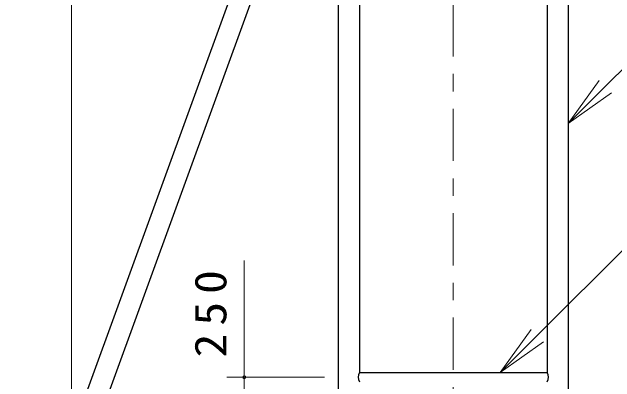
# Model space of a CAD drawing. Units: millimetres on the paper, scale 1:50. Extents: x -401 to 16, y -15 to 282.
# Drawn here: x -206.18 to -171.56, y 75.53 to 96.78 of the extents above; entities that cross this region are included whole.
import ezdxf

# ---------------------------------------------------------------- set-up
doc = ezdxf.new("R2010")
doc.units = ezdxf.units.MM
doc.linetypes.add('USER2', pattern=[6, 3, -1, 1, -1])
doc.layers.add('線', color=7, linetype='Continuous', lineweight=25)
doc.layers.add('補助', color=2, linetype='Continuous', lineweight=13)
doc.styles.add('ＭＳ ゴシック', font='')
doc.styles.get('ＭＳ ゴシック').set_extended_font_data('MS Gothic')

# ---------------------------------------------------------------- blocks, each defined once
blk = doc.blocks.new('dimension_origin')
at = {"color": 0, "linetype": 'Continuous', "lineweight": -2}
blk.add_circle((0, 0), 1.25, dxfattribs=at)

msp = doc.modelspace()

# ---------------------------------------------------------------- linework, layer by layer
at = {"layer": '線', "color": 1, "linetype": 'USER2', "lineweight": 13}
msp.add_line((-180.838, 58.226), (-180.838, 116.352), dxfattribs=at)
at = {"layer": '線'}
for p, q in [((-188.225, 112.534), (-206.176, 63.215)), ((-187.443, 111.144), (-205.039, 62.801)), ((-187.443, 102.807), (-187.443, 62.801)), ((-186.233, 102.807), (-186.233, 76.073)), ((-175.443, 102.807), (-175.443, 76.073)), ((-174.233, 102.807), (-174.233, 62.801)), ((-186.233, 76.073), (-175.443, 76.073))]:
    msp.add_line(p, q, dxfattribs=at)
for centre, start, end in [((-185.693, 75.801), 153.2828, 206.7172), ((-175.984, 75.801), 333.2828, 26.7172)]:
    msp.add_arc(centre, 0.605, start, end, dxfattribs=at)
at = {"layer": '補助'}
for p, q in [((-202.771, 72.801), (-202.771, 135.076)), ((-172.112, 92.497), (-157.838, 106.771)), ((-176.02, 78.194), (-157.838, 96.375)), ((-172.466, 92.851), (-174.233, 90.376)), ((-174.233, 90.376), (-172.112, 92.497)), ((-171.759, 92.144), (-174.233, 90.376)), ((-192.838, 70.801), (-192.838, 82.506)), ((-176.373, 78.548), (-178.141, 76.073)), ((-178.141, 76.073), (-176.02, 78.194)), ((-175.666, 77.841), (-178.141, 76.073)), ((-188.233, 75.801), (-193.838, 75.801))]:
    msp.add_line(p, q, dxfattribs=at)

# ---------------------------------------------------------------- block references
at = {"layer": '補助', "xscale": 0.0667, "yscale": 0.0667, "rotation": 270}
msp.add_blockref('dimension_origin', (-192.838, 75.801), dxfattribs=at)

# ---------------------------------------------------------------- texts
at = {"layer": '補助', "insert": (-193.838, 79.672), "char_height": 1.833, "attachment_point": 8, "rotation": 90, "style": 'ＭＳ ゴシック'}
msp.add_mtext('\\T1.33;\\W1.1;250', dxfattribs=at)

doc.saveas('drawing.dxf')
